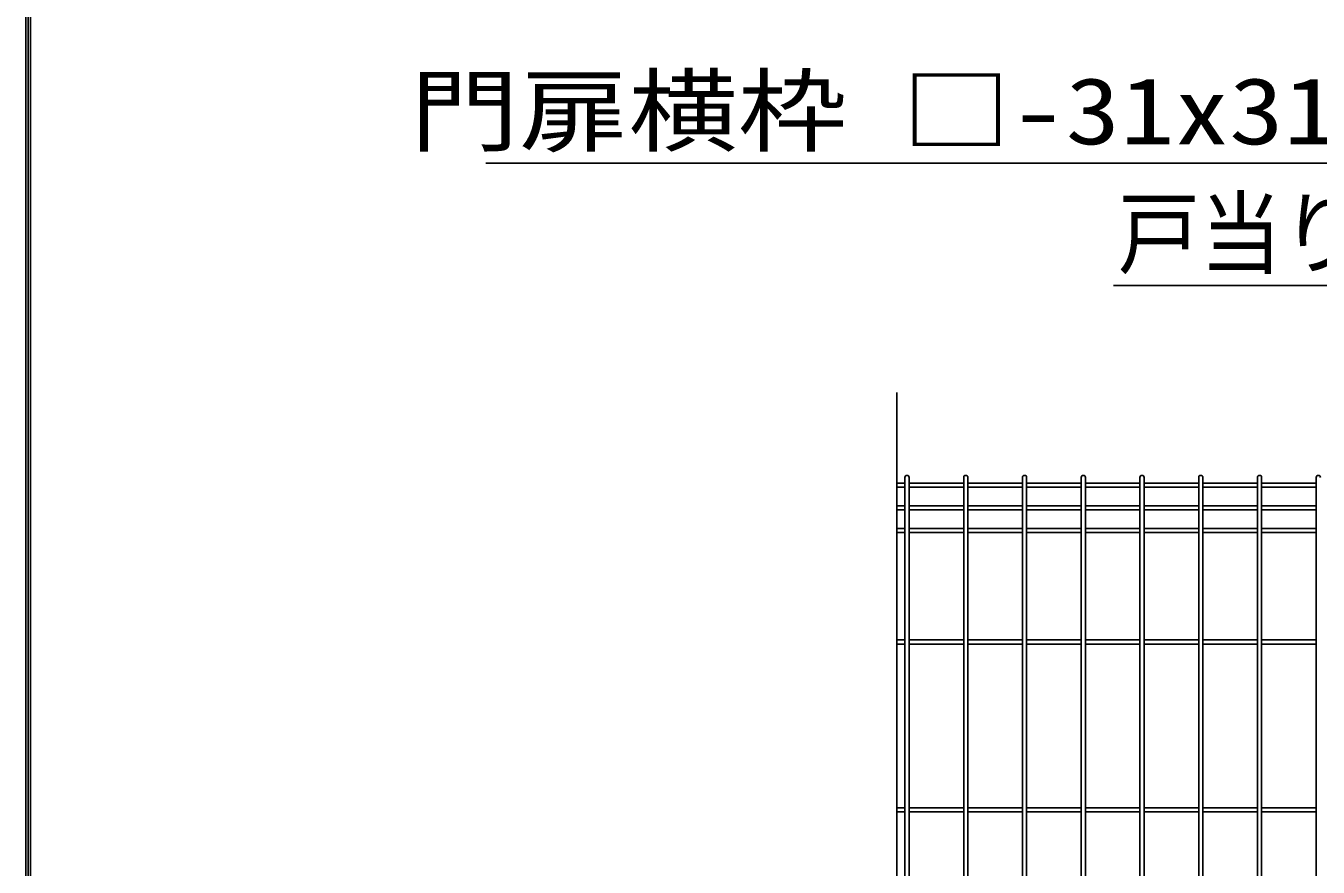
# Model space of a CAD drawing. Units: millimetres, scale not verified. Extents: x -4425 to 4425, y -3150 to 3150.
# Drawn here: x -4050 to -2933, y 292 to 1019 of the extents above; entities that cross this region are included whole.
import ezdxf
from ezdxf.enums import TextEntityAlignment as Align

# ---------------------------------------------------------------- set-up
doc = ezdxf.new("R2010")
doc.units = ezdxf.units.MM
doc.header["$LTSCALE"] = 20
for name, color, linetype, lineweight in [('0-0_WAKU', 7, 'Continuous', 25), ('0-2_Jﾊﾟﾈﾙ', 3, 'Continuous', 25), ('0-7_EXTCNT-L', 4, 'Continuous', 25), ('1-7_LAYER12', 3, 'Continuous', 25)]:
    doc.layers.add(name, color=color, linetype=linetype, lineweight=lineweight)
doc.styles.add('ＭＳ ゴシック', font='')
doc.styles.get('ＭＳ ゴシック').set_extended_font_data('MS Gothic')

msp = doc.modelspace()

# ---------------------------------------------------------------- linework, layer by layer
at = {"layer": '0-0_WAKU'}
msp.add_line((-4047.97, -2923), (-4047.97, 2923), dxfattribs=at)
msp.add_lwpolyline([(-4049.97, 2925), (4200.03, 2925), (4200.03, -2925), (-4049.97, -2925)], close=True, dxfattribs=at)
msp.add_lwpolyline([(-4045.97, -2921), (-4045.97, 2921), (4196.03, 2921)], dxfattribs=at)
at = {"layer": '0-2_Jﾊﾟﾈﾙ'}
for p, q in [((-3290.23, -837.59), (-3290.23, 628.81)), ((-3286.63, -837.59), (-3286.63, 628.81)), ((-3239.46, -837.59), (-3239.46, 628.81)), ((-3235.86, -837.59), (-3235.86, 628.81)), ((-3188.69, 161.11), (-3188.69, 628.81)), ((-3185.09, 161.11), (-3185.09, 628.81)), ((-3137.92, 161.11), (-3137.92, 628.81)), ((-3134.32, 161.11), (-3134.32, 628.81)), ((-3087.15, -837.59), (-3087.15, 628.81)), ((-3083.55, -837.59), (-3083.55, 628.81)), ((-3036.38, 161.11), (-3036.38, 628.81)), ((-3032.78, 161.11), (-3032.78, 628.81)), ((-2985.61, 161.11), (-2985.61, 628.81)), ((-2982.01, 161.11), (-2982.01, 628.81)), ((-2934.84, -837.59), (-2934.84, 628.81)), ((-3297.23, 623.98), (-3290.23, 623.98)), ((-3297.23, 620.38), (-3290.23, 620.38)), ((-3286.63, 623.98), (-3239.46, 623.98)), ((-3286.63, 620.38), (-3239.46, 620.38)), ((-3235.86, 623.98), (-3188.69, 623.98)), ((-3235.86, 620.38), (-3188.69, 620.38)), ((-3185.09, 623.98), (-3137.92, 623.98)), ((-3185.09, 620.38), (-3137.92, 620.38)), ((-3134.32, 623.98), (-3087.15, 623.98)), ((-3134.32, 620.38), (-3087.15, 620.38)), ((-3083.55, 623.98), (-3036.38, 623.98)), ((-3083.55, 620.38), (-3036.38, 620.38)), ((-3032.78, 623.98), (-2985.61, 623.98)), ((-3032.78, 620.38), (-2985.61, 620.38)), ((-2982.01, 623.98), (-2934.84, 623.98)), ((-2982.01, 620.38), (-2934.84, 620.38)), ((-3297.23, 604.41), (-3290.23, 604.41)), ((-3286.63, 604.41), (-3239.46, 604.41)), ((-3235.86, 604.41), (-3188.69, 604.41)), ((-3185.09, 604.41), (-3137.92, 604.41)), ((-3134.32, 604.41), (-3087.15, 604.41)), ((-3083.55, 604.41), (-3036.38, 604.41)), ((-3032.78, 604.41), (-2985.61, 604.41)), ((-2982.01, 604.41), (-2934.84, 604.41)), ((-3297.23, 600.81), (-3290.23, 600.81)), ((-3286.63, 600.81), (-3239.46, 600.81)), ((-3235.86, 600.81), (-3188.69, 600.81)), ((-3185.09, 600.81), (-3137.92, 600.81)), ((-3134.32, 600.81), (-3087.15, 600.81)), ((-3083.55, 600.81), (-3036.38, 600.81)), ((-3032.78, 600.81), (-2985.61, 600.81)), ((-2982.01, 600.81), (-2934.84, 600.81)), ((-3297.23, 584.83), (-3290.23, 584.83)), ((-3297.23, 581.23), (-3290.23, 581.23)), ((-3286.63, 584.83), (-3239.46, 584.83)), ((-3286.63, 581.23), (-3239.46, 581.23)), ((-3235.86, 584.83), (-3188.69, 584.83)), ((-3235.86, 581.23), (-3188.69, 581.23)), ((-3185.09, 584.83), (-3137.92, 584.83)), ((-3185.09, 581.23), (-3137.92, 581.23)), ((-3134.32, 584.83), (-3087.15, 584.83)), ((-3134.32, 581.23), (-3087.15, 581.23)), ((-3083.55, 584.83), (-3036.38, 584.83)), ((-3083.55, 581.23), (-3036.38, 581.23)), ((-3032.78, 584.83), (-2985.61, 584.83)), ((-3032.78, 581.23), (-2985.61, 581.23)), ((-2982.01, 584.83), (-2934.84, 584.83)), ((-2982.01, 581.23), (-2934.84, 581.23)), ((-3297.23, 488.41), (-3290.23, 488.41)), ((-3297.23, 484.81), (-3290.23, 484.81)), ((-3286.63, 488.41), (-3239.46, 488.41)), ((-3286.63, 484.81), (-3239.46, 484.81)), ((-3235.86, 488.41), (-3188.69, 488.41)), ((-3235.86, 484.81), (-3188.69, 484.81)), ((-3185.09, 488.41), (-3137.92, 488.41)), ((-3185.09, 484.81), (-3137.92, 484.81)), ((-3134.32, 488.41), (-3087.15, 488.41)), ((-3134.32, 484.81), (-3087.15, 484.81)), ((-3083.55, 488.41), (-3036.38, 488.41)), ((-3083.55, 484.81), (-3036.38, 484.81)), ((-3032.78, 488.41), (-2985.61, 488.41)), ((-3032.78, 484.81), (-2985.61, 484.81)), ((-2982.01, 488.41), (-2934.84, 488.41)), ((-2982.01, 484.81), (-2934.84, 484.81)), ((-3297.23, 343.28), (-3290.23, 343.28)), ((-3297.23, 339.68), (-3290.23, 339.68)), ((-3286.63, 343.28), (-3239.46, 343.28)), ((-3286.63, 339.68), (-3239.46, 339.68)), ((-3235.86, 343.28), (-3188.69, 343.28)), ((-3235.86, 339.68), (-3188.69, 339.68)), ((-3185.09, 343.28), (-3137.92, 343.28)), ((-3185.09, 339.68), (-3137.92, 339.68)), ((-3134.32, 343.28), (-3087.15, 343.28)), ((-3134.32, 339.68), (-3087.15, 339.68)), ((-3083.55, 343.28), (-3036.38, 343.28)), ((-3083.55, 339.68), (-3036.38, 339.68)), ((-3032.78, 343.28), (-2985.61, 343.28)), ((-3032.78, 339.68), (-2985.61, 339.68)), ((-2982.01, 343.28), (-2934.84, 343.28)), ((-2982.01, 339.68), (-2934.84, 339.68))]:
    msp.add_line(p, q, dxfattribs=at)
for centre in [(-3288.43, 628.81), (-3237.66, 628.81), (-3186.89, 628.81), (-3136.12, 628.81), (-3085.35, 628.81), (-3034.58, 628.81), (-2983.81, 628.81), (-2933.04, 628.81)]:
    msp.add_arc(centre, 1.8, 0, 180, dxfattribs=at)
at = {"layer": '0-7_EXTCNT-L'}
msp.add_line((-3297.23, 702.18), (-3297.23, -1133.47), dxfattribs=at)
at = {"layer": '1-7_LAYER12'}
for points in [[(-3652.36, 900.66), (-2830.17, 900.66), (-2596.3, 476.89)], [(-3109.96, 794.85), (-2878.33, 794.85), (-2713.83, 543.03)]]:
    msp.add_lwpolyline(points, dxfattribs=at)

# ---------------------------------------------------------------- texts
at = {"layer": '1-7_LAYER12', "style": 'ＭＳ ゴシック'}
for s, height, width, p in [('門扉横枠 □-31x31x1.6', 57.73, 1.2, (-3718.17, 899.56)), ('戸当り', 57.77, 0.9, (-3106.33, 793.75))]:
    msp.add_text(s, height=height, dxfattribs=dict(at, width=width)).set_placement(p, align=Align.BOTTOM_LEFT)

doc.saveas('drawing.dxf')
